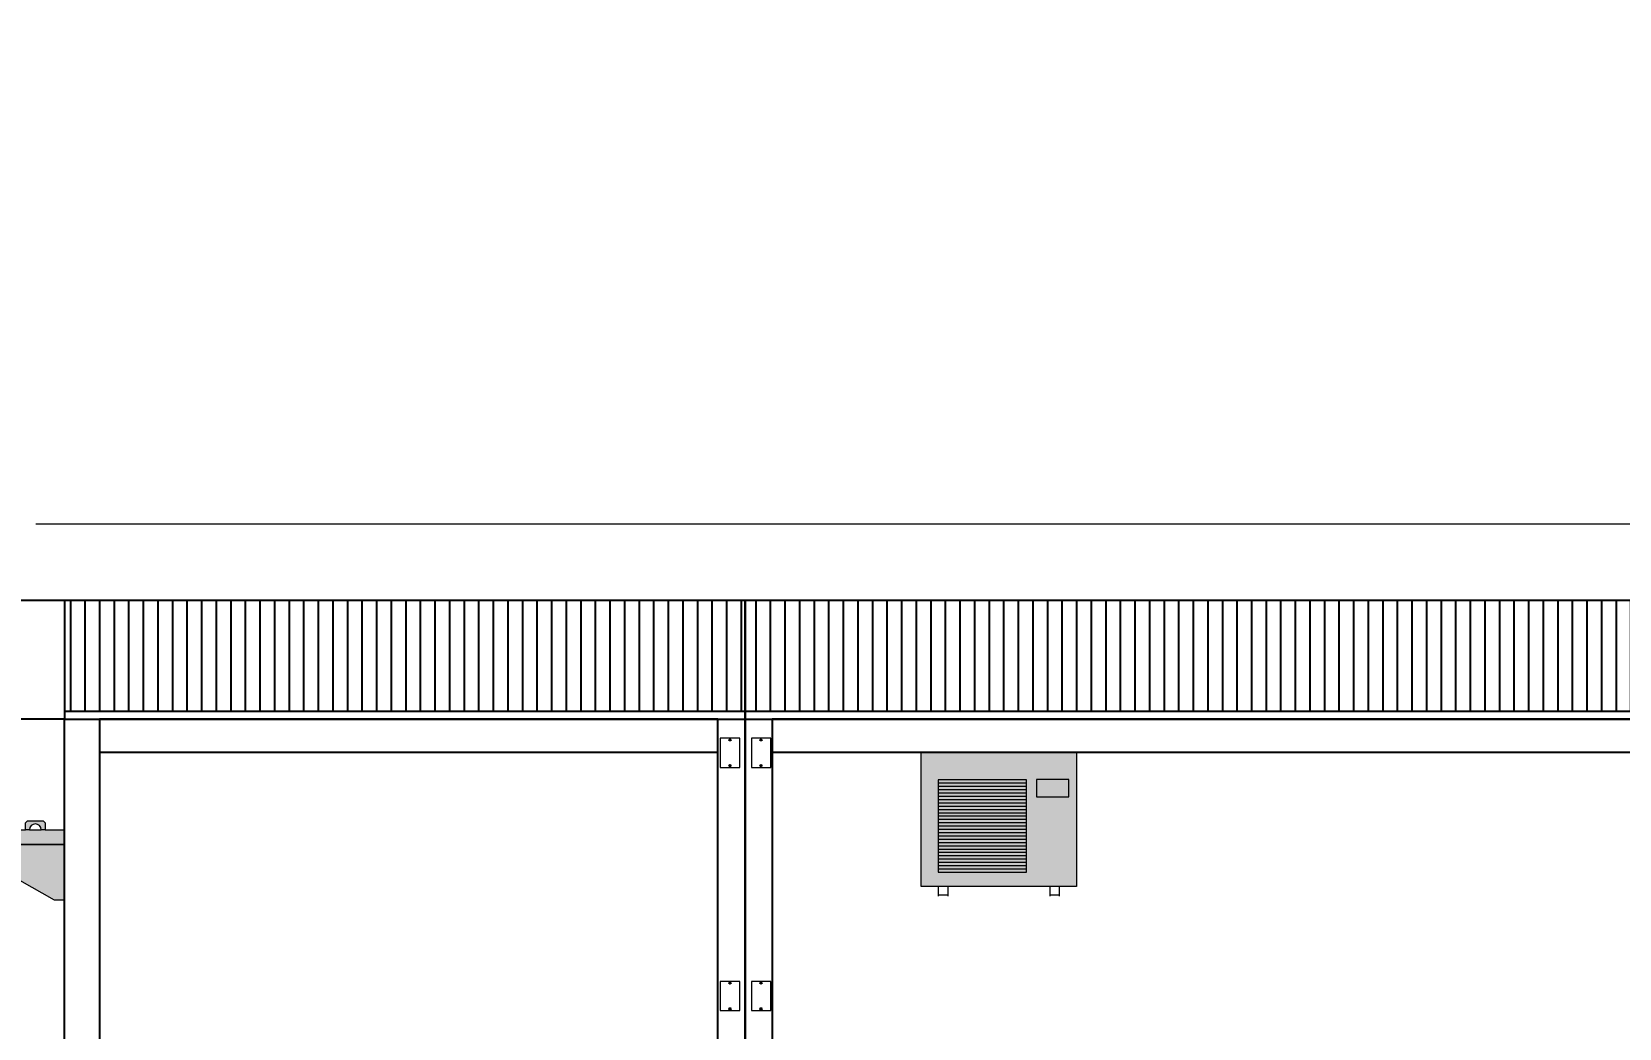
# Model space of a CAD drawing. Header units: millimetres. Extents: x 0 to 1680, y 0 to 594.
# Drawn here: x 938 to 1101.3, y 491.5 to 594 of the extents above; entities that cross this region are included whole.
import ezdxf

# ---------------------------------------------------------------- set-up
doc = ezdxf.new("R2010")
doc.units = ezdxf.units.MM
for name, pattern in [('K5LT32798', [0]), ('K5LT32803', [0]), ('K5LT_AUXILIARY', [0]), ('K5LT_BASIC', [0]), ('K5LT_THIN', [0])]:
    doc.linetypes.add(name, pattern=pattern)
doc.layers.add('Системный слой', color=7, linetype='Continuous')
doc.styles.add('KDIMTEXTSTYLE', font='GOST_AU.SHX', dxfattribs={"width": 0.96, "oblique": 15, "height": 5})
doc.dimstyles.new('KDIMSTYLE (0.02)', dxfattribs={"dimtxt": 5, "dimasz": 1, "dimexe": 2, "dimexo": 0, "dimgap": 1, "dimtad": 1, "dimlfac": 50, "dimtxsty": 'KDIMTEXTSTYLE', "dimsah": 1, "dimcen": 0, "dimdle": 1, "dimadec": 0, "dimazin": 0, "dimtfac": 0.667, "dimtmove": 0, "dimatfit": 3, "dimfxl": 0, "dimtvp": 1, "dimtolj": 1, "dimtzin": 0, "dimarcsym": 0})
pattern_1 = [(90, (0, 0), (-1.5, 9e-17), [])]

# ---------------------------------------------------------------- blocks, each defined once
blk = doc.blocks.new('U22')
at = {"layer": 'Системный слой', "color": 150, "linetype": 'K5LT_BASIC', "lineweight": 25, "true_color": 0x0080ff}
for p, q in [((941.37, 523.29), (944.97, 523.29)), ((941.37, 463.49), (941.37, 523.29)), ((944.97, 523.29), (944.97, 463.49)), ((944.97, 463.49), (941.37, 463.49))]:
    blk.add_line(p, q, dxfattribs=at)
blk = doc.blocks.new('U23')
at = {"layer": 'Системный слой', "color": 150, "linetype": 'K5LT_BASIC', "lineweight": 25, "true_color": 0x0080ff}
for p, q in [((1008.57, 523.29), (1011.37, 523.29)), ((1008.57, 463.49), (1008.57, 523.29)), ((1011.37, 523.29), (1011.37, 463.49)), ((1011.37, 463.49), (1008.57, 463.49))]:
    blk.add_line(p, q, dxfattribs=at)
blk = doc.blocks.new('U25')
at = {"layer": 'Системный слой', "color": 150, "linetype": 'K5LT_BASIC', "lineweight": 25, "true_color": 0x0080ff}
for p, q in [((1008.57, 523.29), (944.97, 523.29)), ((944.97, 523.29), (944.97, 519.89)), ((1008.57, 519.89), (1008.57, 523.29)), ((944.97, 519.89), (1008.57, 519.89))]:
    blk.add_line(p, q, dxfattribs=at)
blk = doc.blocks.new('U26')
at = {"layer": 'Системный слой', "color": 150, "linetype": 'K5LT_BASIC', "lineweight": 25, "true_color": 0x0080ff}
for p, q in [((1011.37, 523.29), (1014.17, 523.29)), ((1011.37, 463.49), (1011.37, 523.29)), ((1014.17, 523.29), (1014.17, 463.49)), ((1014.17, 463.49), (1011.37, 463.49))]:
    blk.add_line(p, q, dxfattribs=at)
blk = doc.blocks.new('U29')
at = {"layer": 'Системный слой', "color": 150, "linetype": 'K5LT_BASIC', "lineweight": 25, "true_color": 0x0080ff}
for p, q in [((1164.57, 523.29), (1014.17, 523.29)), ((1014.17, 523.29), (1014.17, 519.89)), ((1164.57, 519.89), (1164.57, 523.29)), ((1014.17, 519.89), (1164.57, 519.89))]:
    blk.add_line(p, q, dxfattribs=at)
blk = doc.blocks.new('U618')
at = {"layer": 'Системный слой', "color": 150, "linetype": 'K5LT_BASIC', "lineweight": 25, "true_color": 0x0080ff}
for p, q in [((1011.37, 535.49), (941.37, 535.49)), ((941.37, 535.49), (941.37, 523.29)), ((1011.37, 523.29), (1011.37, 535.49)), ((941.37, 523.29), (1011.37, 523.29))]:
    blk.add_line(p, q, dxfattribs=at)
blk = doc.blocks.new('U617')
at = {"layer": 'Системный слой'}
h = blk.add_hatch(dxfattribs=at)
h.set_pattern_fill('', angle=90, style=0, pattern_type=0)
h.set_pattern_definition(pattern_1)
h.paths.add_polyline_path([(941.37, 524.09), (1011.37, 524.09), (1011.37, 535.49), (941.37, 535.49)])
at = {"layer": 'Системный слой', "color": 150, "linetype": 'K5LT_BASIC', "lineweight": 25, "true_color": 0x0080ff}
blk.add_lwpolyline([(941.37, 523.29), (1011.37, 523.29), (1011.37, 524.09), (941.37, 524.09)], close=True, dxfattribs=at)
at = {"layer": 'Системный слой'}
blk.add_blockref('U618', (0, 0), dxfattribs=at)
blk = doc.blocks.new('U620')
at = {"layer": 'Системный слой', "color": 150, "linetype": 'K5LT_BASIC', "lineweight": 25, "true_color": 0x0080ff}
for p, q in [((1167.37, 535.49), (1011.37, 535.49)), ((1011.37, 535.49), (1011.37, 523.29)), ((1167.37, 523.29), (1167.37, 535.49)), ((1011.37, 523.29), (1167.37, 523.29))]:
    blk.add_line(p, q, dxfattribs=at)
blk = doc.blocks.new('U619')
at = {"layer": 'Системный слой'}
h = blk.add_hatch(dxfattribs=at)
h.set_pattern_fill('', angle=90, style=0, pattern_type=0)
h.set_pattern_definition(pattern_1)
h.paths.add_polyline_path([(1011.37, 524.09), (1167.37, 524.09), (1167.37, 535.49), (1011.37, 535.49)])
at = {"layer": 'Системный слой', "color": 150, "linetype": 'K5LT_BASIC', "lineweight": 25, "true_color": 0x0080ff}
blk.add_lwpolyline([(1011.37, 523.29), (1167.37, 523.29), (1167.37, 524.09), (1011.37, 524.09)], close=True, dxfattribs=at)
at = {"layer": 'Системный слой'}
blk.add_blockref('U620', (0, 0), dxfattribs=at)
blk = doc.blocks.new('U628')
at = {"layer": 'Системный слой', "color": 7, "linetype": 'K5LT32798', "lineweight": 18}
blk.add_lwpolyline([(1045.48, 506.09), (1029.48, 506.09), (1029.48, 519.89), (1045.48, 519.89)], close=True, dxfattribs=at)
for points in [[(1032.25, 505.08), (1032.25, 506.09), (1031.25, 506.09), (1031.25, 505.08)], [(1032.25, 505.08), (1032.25, 505.19), (1031.25, 505.19), (1031.25, 505.08)], [(1043.71, 505.08), (1043.71, 506.09), (1042.71, 506.09), (1042.71, 505.08)], [(1043.71, 505.08), (1043.71, 505.19), (1042.71, 505.19), (1042.71, 505.08)]]:
    blk.add_lwpolyline(points, dxfattribs=at)
blk = doc.blocks.new('U627')
at = {"layer": 'Системный слой', "true_color": 0xffffff}
blk.add_hatch(color=7, dxfattribs=at).paths.add_polyline_path([(1042.71, 506.09), (1043.71, 506.09), (1045.48, 506.09), (1045.48, 519.89), (1029.48, 519.89), (1029.48, 506.09), (1031.25, 506.09), (1032.25, 506.09)])
at = {"layer": 'Системный слой', "color": 7, "linetype": 'K5LT32803', "lineweight": 18}
for p, q in [((1040.32, 516.71), (1031.25, 516.71)), ((1040.32, 516.37), (1031.25, 516.37)), ((1040.32, 516.03), (1031.25, 516.03)), ((1040.32, 515.69), (1031.25, 515.69)), ((1040.32, 515.35), (1031.25, 515.35)), ((1040.32, 515.01), (1031.25, 515.01)), ((1040.32, 514.67), (1031.25, 514.67)), ((1040.32, 514.33), (1031.25, 514.33)), ((1040.32, 513.99), (1031.25, 513.99)), ((1040.32, 513.65), (1031.25, 513.65)), ((1040.32, 513.31), (1031.25, 513.31)), ((1040.32, 512.97), (1031.25, 512.97)), ((1040.32, 512.63), (1031.25, 512.63)), ((1040.32, 512.29), (1031.25, 512.29)), ((1040.32, 511.95), (1031.25, 511.95)), ((1040.32, 511.61), (1031.25, 511.61)), ((1040.32, 511.27), (1031.25, 511.27)), ((1040.32, 510.93), (1031.25, 510.93)), ((1040.32, 510.59), (1031.25, 510.59)), ((1040.32, 510.25), (1031.25, 510.25)), ((1040.32, 509.91), (1031.25, 509.91)), ((1040.32, 509.58), (1031.25, 509.58)), ((1040.32, 509.24), (1031.25, 509.24)), ((1040.32, 508.9), (1031.25, 508.9)), ((1040.32, 508.56), (1031.25, 508.56)), ((1040.32, 508.22), (1031.25, 508.22)), ((1040.32, 507.88), (1031.25, 507.88))]:
    blk.add_line(p, q, dxfattribs=at)
at = {"layer": 'Системный слой', "color": 7, "linetype": 'K5LT32798', "lineweight": 18}
for points in [[(1040.32, 517.05), (1031.25, 517.05), (1031.25, 507.56), (1040.32, 507.56)], [(1044.67, 517.09), (1041.36, 517.09), (1041.36, 515.31), (1044.67, 515.31)]]:
    blk.add_lwpolyline(points, close=True, dxfattribs=at)
at = {"layer": 'Системный слой'}
blk.add_blockref('U628', (0, 0), dxfattribs=at)
blk = doc.blocks.new('U631')
at = {"layer": 'Системный слой', "true_color": 0xa0a0a0}
h = blk.add_hatch(color=253, dxfattribs=at)
h.paths.add_polyline_path([(940.33, 504.7), (941.21, 504.7), (941.33, 504.7), (941.33, 509.49), (941.33, 509.76), (941.33, 510.38), (941.32, 510.41), (941.29, 510.42), (931.33, 510.42), (931.33, 509.78)])
h.paths.add_polyline_path([(941.37, 509.76), (941.33, 509.76), (941.33, 509.49), (941.37, 509.49)])
h.paths.add_polyline_path([(941.33, 509.76), (941.37, 509.76), (941.37, 510.38), (941.36, 510.42), (941.32, 510.45), (941.29, 510.46), (910.5, 510.46), (910.47, 510.47), (910.46, 510.5), (910.46, 510.61), (910.42, 510.61), (910.42, 510.5), (910.44, 510.45), (910.48, 510.42), (910.5, 510.42), (941.29, 510.42), (941.32, 510.41), (941.33, 510.38)])
h.paths.add_polyline_path([(941.37, 510.92), (941.37, 511.85), (941.37, 511.86), (941.37, 511.86), (941.37, 511.86), (941.37, 511.86), (941.37, 511.86), (941.37, 511.86), (941.37, 511.86), (941.37, 511.87), (941.37, 511.87), (941.37, 511.87), (941.37, 511.87), (941.37, 511.87), (941.37, 511.87), (941.37, 511.87), (941.37, 511.87), (941.37, 511.87), (941.37, 511.88), (941.37, 511.88), (941.37, 511.88), (941.37, 511.88), (941.37, 511.88), (941.37, 511.88), (941.37, 511.88), (941.36, 511.89), (941.36, 511.89), (941.36, 511.89), (941.36, 511.89), (941.36, 511.89), (941.36, 511.89), (941.36, 511.89), (941.36, 511.9), (941.36, 511.9), (941.36, 511.9), (941.36, 511.9), (941.35, 511.9), (941.35, 511.9), (941.35, 511.9), (941.35, 511.9), (941.35, 511.9), (941.35, 511.9), (941.35, 511.91), (941.35, 511.91), (941.34, 511.91), (941.34, 511.91), (941.34, 511.91), (941.34, 511.91), (941.34, 511.91), (941.34, 511.91), (941.34, 511.91), (941.34, 511.91), (941.34, 511.92), (941.34, 511.92), (941.33, 511.92), (941.33, 511.92), (941.33, 511.92), (941.33, 511.92), (941.33, 511.92), (941.33, 511.92), (941.33, 511.92), (941.32, 511.92), (941.32, 511.92), (941.32, 511.92), (941.32, 511.92), (941.32, 511.92), (941.32, 511.92), (941.32, 511.92), (941.31, 511.93), (941.31, 511.93), (941.31, 511.93), (941.31, 511.93), (941.31, 511.93), (941.31, 511.93), (941.3, 511.93), (941.3, 511.93), (941.3, 511.93), (941.3, 511.93), (941.3, 511.93), (941.3, 511.93), (941.29, 511.93), (941.29, 511.93), (939.37, 511.93), (938.97, 511.93), (937.77, 511.93), (937.37, 511.93), (931.37, 511.93), (930.97, 511.93), (929.77, 511.93), (929.37, 511.93), (910.5, 511.93), (910.5, 511.93), (910.47, 511.94), (910.46, 511.97), (910.46, 511.56), (910.46, 510.61), (910.46, 510.5), (910.47, 510.47), (910.5, 510.46), (941.29, 510.46), (941.34, 510.44), (941.37, 510.4), (941.37, 510.38)])
h.paths.add_polyline_path([(910.46, 511.56), (910.42, 511.56), (910.42, 510.61), (910.46, 510.61)])
h.paths.add_polyline_path([(910.46, 512.88), (910.42, 512.88), (910.42, 512.83), (910.42, 511.56), (910.46, 511.56)])
h.paths.add_polyline_path([(910.38, 511.93), (910.42, 511.93), (910.42, 512.83), (910.38, 512.83)])
h.paths.add_polyline_path([(910.38, 512.83), (910.42, 512.83), (910.42, 512.88), (910.42, 512.89), (910.38, 512.89)])
h.paths.add_polyline_path([(929.37, 511.93), (929.77, 511.93), (929.79, 512.07), (929.84, 512.2), (929.91, 512.31), (930.01, 512.41), (930.13, 512.48), (930.26, 512.52), (930.4, 512.53), (930.54, 512.5), (930.67, 512.45), (930.78, 512.37), (930.87, 512.27), (930.93, 512.14), (930.97, 512.01), (930.97, 511.93), (931.37, 511.93), (931.37, 512.63), (931.17, 512.83), (929.57, 512.83), (929.37, 512.63)])
h.paths.add_polyline_path([(938.97, 511.93), (939.37, 511.93), (939.37, 512.63), (939.17, 512.83), (937.57, 512.83), (937.37, 512.63), (937.37, 511.93), (937.77, 511.93), (937.79, 512.07), (937.84, 512.2), (937.91, 512.31), (938.01, 512.41), (938.13, 512.48), (938.26, 512.52), (938.4, 512.53), (938.54, 512.5), (938.67, 512.45), (938.78, 512.37), (938.87, 512.27), (938.93, 512.14), (938.97, 512.01)])
at = {"layer": 'Системный слой', "color": 7, "linetype": 'K5LT32803', "lineweight": 18}
for p, q in [((910.42, 512.89), (910.38, 512.89)), ((910.38, 512.89), (910.38, 512.83)), ((910.38, 512.83), (910.38, 511.93)), ((910.42, 512.83), (910.38, 512.83)), ((910.42, 512.89), (910.42, 512.83)), ((910.42, 512.88), (910.46, 512.88)), ((910.42, 511.56), (910.42, 512.88)), ((910.46, 511.56), (910.46, 512.88)), ((929.37, 512.63), (929.57, 512.83)), ((929.57, 512.83), (931.17, 512.83)), ((931.17, 512.83), (931.37, 512.63)), ((937.37, 512.63), (937.57, 512.83)), ((937.57, 512.83), (939.17, 512.83)), ((939.17, 512.83), (939.37, 512.63)), ((910.42, 511.93), (910.38, 511.93)), ((910.42, 511.56), (910.46, 511.56)), ((910.42, 511.56), (910.42, 510.61)), ((910.46, 510.61), (910.46, 511.56)), ((910.5, 511.93), (910.5, 511.93)), ((910.5, 511.93), (929.37, 511.93)), ((929.37, 511.93), (929.37, 512.63)), ((929.77, 511.93), (929.37, 511.93)), ((929.77, 511.93), (930.97, 511.93)), ((931.37, 511.93), (930.97, 511.93)), ((931.37, 512.63), (931.37, 511.93)), ((931.37, 511.93), (937.37, 511.93)), ((937.37, 511.93), (937.37, 512.63)), ((937.77, 511.93), (937.37, 511.93)), ((937.77, 511.93), (938.97, 511.93)), ((939.37, 511.93), (938.97, 511.93)), ((939.37, 512.63), (939.37, 511.93)), ((939.37, 511.93), (941.29, 511.93)), ((941.29, 511.93), (941.29, 511.93)), ((941.37, 510.92), (941.37, 511.85)), ((941.37, 510.38), (941.37, 511.85)), ((910.42, 510.5), (910.42, 510.61)), ((910.42, 510.61), (910.46, 510.61)), ((910.46, 510.5), (910.46, 510.61)), ((910.5, 510.46), (941.29, 510.46)), ((910.5, 510.42), (941.29, 510.42)), ((931.33, 509.78), (931.33, 510.42)), ((940.33, 504.7), (931.33, 509.78)), ((941.33, 510.38), (941.33, 509.76)), ((941.33, 509.76), (941.33, 509.49)), ((941.37, 509.76), (941.33, 509.76)), ((941.37, 509.49), (941.33, 509.49)), ((941.33, 504.7), (941.33, 509.49)), ((941.37, 510.38), (941.37, 510.92)), ((941.37, 510.38), (941.37, 509.76)), ((941.37, 509.49), (941.37, 509.76)), ((941.21, 504.7), (940.33, 504.7)), ((941.33, 504.7), (941.21, 504.7))]:
    blk.add_line(p, q, dxfattribs=at)
for centre in [(930.37, 511.93), (938.37, 511.93)]:
    blk.add_arc(centre, 0.6, 0, 180, dxfattribs=at)
for centre, major_axis, start_param, end_param in [((910.5, 511.97), (-0.04, 0), 0.000009, 1.570796), ((910.5, 510.5), (0.08, 0), 3.141593, 4.712389), ((910.5, 510.5), (0.04, 0), 3.141593, 4.712389), ((941.29, 510.38), (-0.08, 0), 3.141593, 4.712389), ((941.29, 510.38), (-0.04, 0), 3.141593, 4.712389)]:
    blk.add_ellipse(centre, major_axis=major_axis, ratio=0.994522, start_param=start_param, end_param=end_param, dxfattribs=at)
blk.add_open_spline([(941.37, 511.85), (941.37, 511.85), (941.37, 511.86), (941.37, 511.86), (941.37, 511.87), (941.37, 511.88), (941.36, 511.89), (941.36, 511.9), (941.35, 511.9), (941.34, 511.91), (941.34, 511.91), (941.33, 511.92), (941.32, 511.92), (941.31, 511.93), (941.3, 511.93), (941.3, 511.93), (941.29, 511.93)], degree=3, dxfattribs=at)
blk = doc.blocks.new('U1579')
at = {"layer": 'Системный слой', "color": 7, "linetype": 'K5LT_THIN', "lineweight": 13}
for p, q in [((1010.82, 496.33), (1008.82, 496.33)), ((1008.82, 496.33), (1008.82, 493.33)), ((1010.82, 493.33), (1010.82, 496.33)), ((1008.82, 493.33), (1010.82, 493.33))]:
    blk.add_line(p, q, dxfattribs=at)
blk = doc.blocks.new('U1578')
at = {"layer": 'Системный слой', "color": 150, "linetype": 'K5LT_BASIC', "lineweight": 25, "true_color": 0x0080ff}
for centre in [(1009.82, 496.17), (1009.82, 493.51)]:
    blk.add_circle(centre, 0.079, dxfattribs=at)
at = {"layer": 'Системный слой'}
blk.add_blockref('U1579', (0, 0), dxfattribs=at)
blk = doc.blocks.new('U1581')
at = {"layer": 'Системный слой', "color": 7, "linetype": 'K5LT_THIN', "lineweight": 13}
for p, q in [((1014.02, 496.33), (1012.02, 496.33)), ((1012.02, 496.33), (1012.02, 493.33)), ((1014.02, 493.33), (1014.02, 496.33)), ((1012.02, 493.33), (1014.02, 493.33))]:
    blk.add_line(p, q, dxfattribs=at)
blk = doc.blocks.new('U1580')
at = {"layer": 'Системный слой', "color": 150, "linetype": 'K5LT_BASIC', "lineweight": 25, "true_color": 0x0080ff}
for centre in [(1013.02, 496.17), (1013.02, 493.51)]:
    blk.add_circle(centre, 0.079, dxfattribs=at)
at = {"layer": 'Системный слой'}
blk.add_blockref('U1581', (0, 0), dxfattribs=at)
blk = doc.blocks.new('U1583')
at = {"layer": 'Системный слой', "color": 7, "linetype": 'K5LT_THIN', "lineweight": 13}
for p, q in [((1010.82, 521.33), (1008.82, 521.33)), ((1008.82, 521.33), (1008.82, 518.33)), ((1010.82, 518.33), (1010.82, 521.33)), ((1008.82, 518.33), (1010.82, 518.33))]:
    blk.add_line(p, q, dxfattribs=at)
blk = doc.blocks.new('U1582')
at = {"layer": 'Системный слой', "color": 150, "linetype": 'K5LT_BASIC', "lineweight": 25, "true_color": 0x0080ff}
for centre in [(1009.82, 521.17), (1009.82, 518.51)]:
    blk.add_circle(centre, 0.079, dxfattribs=at)
at = {"layer": 'Системный слой'}
blk.add_blockref('U1583', (0, 0), dxfattribs=at)
blk = doc.blocks.new('U1585')
at = {"layer": 'Системный слой', "color": 7, "linetype": 'K5LT_THIN', "lineweight": 13}
for p, q in [((1014.02, 521.33), (1012.02, 521.33)), ((1012.02, 521.33), (1012.02, 518.33)), ((1014.02, 518.33), (1014.02, 521.33)), ((1012.02, 518.33), (1014.02, 518.33))]:
    blk.add_line(p, q, dxfattribs=at)
blk = doc.blocks.new('U1584')
at = {"layer": 'Системный слой', "color": 150, "linetype": 'K5LT_BASIC', "lineweight": 25, "true_color": 0x0080ff}
for centre in [(1013.02, 521.17), (1013.02, 518.51)]:
    blk.add_circle(centre, 0.079, dxfattribs=at)
at = {"layer": 'Системный слой'}
blk.add_blockref('U1585', (0, 0), dxfattribs=at)
blk = doc.blocks.new('KDIMARROW_03')
at = {"layer": 'Системный слой', "color": 0, "linetype": 'K5LT_THIN', "lineweight": 13}
for p, q in [((0, 0), (-1, 0)), ((-0.71, -0.71), (0.71, 0.71)), ((0, 0), (1, 0))]:
    blk.add_line(p, q, dxfattribs=at)

msp = doc.modelspace()

# ---------------------------------------------------------------- linework, layer by layer
at = {"layer": 'Системный слой', "color": 232, "linetype": 'K5LT_AUXILIARY', "lineweight": 13, "true_color": 0xc52b79}
for p, q in [((938.40464, 543.37724), (998.40464, 543.37724)), ((998.40464, 543.37724), (1058.40464, 543.37724)), ((1058.40464, 543.37724), (1118.40464, 543.37724))]:
    msp.add_line(p, q, dxfattribs=at)

# ---------------------------------------------------------------- block references
at = {"layer": 'Системный слой'}
for name in ['U617', 'U619', 'U22', 'U25', 'U23', 'U26', 'U29', 'U1582', 'U1584', 'U627', 'U631', 'U1578', 'U1580']:
    msp.add_blockref(name, (0, 0), dxfattribs=at)

# ---------------------------------------------------------------- dimensions: what is measured, and where the dimension line sits
at = {"layer": 'Системный слой', "color": 7}
for base, p1, p2, location in [((901.90763, 523.29234), (941.37424, 535.49234), (941.37424, 523.29234), (901.90763, 529.39234)), ((901.90763, 462.29234), (941.37424, 523.29234), (941.97424, 462.29234), (901.90763, 492.79234))]:
    msp.add_linear_dim(base=base, p1=p1, p2=p2, angle=90, location=location, dimstyle='KDIMSTYLE (0.02)', override={"dimexo": 0, "dimpost": '\\H2.5;\\W0.965;\\Q0;<>', "dimblk1": 'KDIMARROW_03', "dimblk2": 'KDIMARROW_03', "dimse1": 0, "dimse2": 0, "dimclrt": 7, "dimtolj": 1}, dxfattribs=at).render()

doc.saveas('drawing.dxf')
